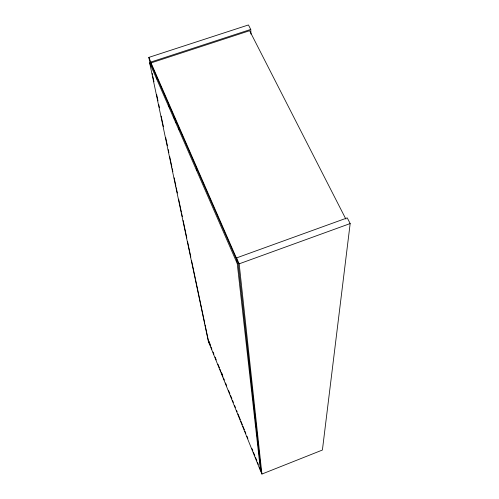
<?xml version="1.0" encoding="UTF-8"?>
<svg xmlns="http://www.w3.org/2000/svg" width="499" height="499" viewBox="0 0 499 499"><rect width="100%" height="100%" fill="white"/><g stroke="black" fill="none" stroke-linecap="round" stroke-linejoin="round"><path stroke-width="0.75" d="M237.037 261.981L236.582 257.902L347.254 217.876L350.167 223.564L322.404 450.036L261.919 474.05L260.466 470.451M260.534 470.931L261.027 470.738L238.135 263.235L150.486 62.749L149.675 63.011L208.333 341.254L260.534 470.931L237.237 263.559L149.675 63.011M208.333 341.254L208.794 341.085M237.237 263.559L238.135 263.235M261.919 474.05L239.171 263.828L350.167 223.564M150.436 65.026L148.833 57.404L248.446 24.95L250.741 29.429L250.997 34.1M151.665 65.862L150.866 62.051L250.741 29.429M345.863 219.08L249.612 30.713L151.047 62.918L236.657 258.588M148.833 57.404L150.866 62.051M236.582 257.902L239.171 263.828M156.306 77.195L157.241 79.341M168.774 105.738L169.71 107.878M173.764 117.153L174.7 119.292M175.947 122.149L176.571 123.571M178.748 128.567L179.684 130.707M196.207 168.519L197.142 170.658M209.087 341.803L209.954 343.967M221.562 372.778L222.435 374.936M209.58 343.368L210.447 345.526M211.027 346.967L211.9 349.132M213.061 352.007L213.934 354.171M215.094 357.053L216.254 359.935M217.994 364.258L219.441 367.857M220.022 369.297L220.895 371.462M221.475 372.903L222.928 376.502M223.508 377.943L224.375 380.107M225.536 382.989L226.696 385.87M228.436 390.193L229.889 393.792M230.469 395.233L231.923 398.832M232.503 400.273L233.37 402.437M234.53 405.319L235.403 407.477M236.563 410.359L237.144 411.8M238.011 413.964L240.331 419.728M240.911 421.168L242.364 424.768M242.944 426.208L244.398 429.814M244.978 431.255L245.845 433.413M247.005 436.294L247.878 438.453M251.939 448.539L252.812 450.703M253.392 452.144L254.839 455.743M255.419 457.184L256.873 460.789M257.453 462.23L258.32 464.388M259.48 467.27L260.353 469.434M152.201 73.403L152.519 74.931M152.837 76.453L153.96 81.786M156.686 94.741L157.971 100.842M158.769 104.653L159.412 107.697M161.171 116.08L163.416 126.746M165.662 137.418L167.421 145.802M168.225 149.613L168.868 152.657M169.666 156.468L171.912 167.14M172.23 168.662L172.872 171.712M174.157 177.806L175.916 186.189M176.241 187.711L177.357 193.044M178.642 199.145L181.368 212.1M181.686 213.622L182.328 216.672M183.127 220.477L186.813 238.004M187.618 241.815L190.824 257.06M191.622 260.871L195.309 278.392M195.627 279.92L204.765 323.358M205.083 324.88L208.613 341.647L209.879 344.79L209.243 341.74M150.486 62.749L150.804 64.271"/></g></svg>
